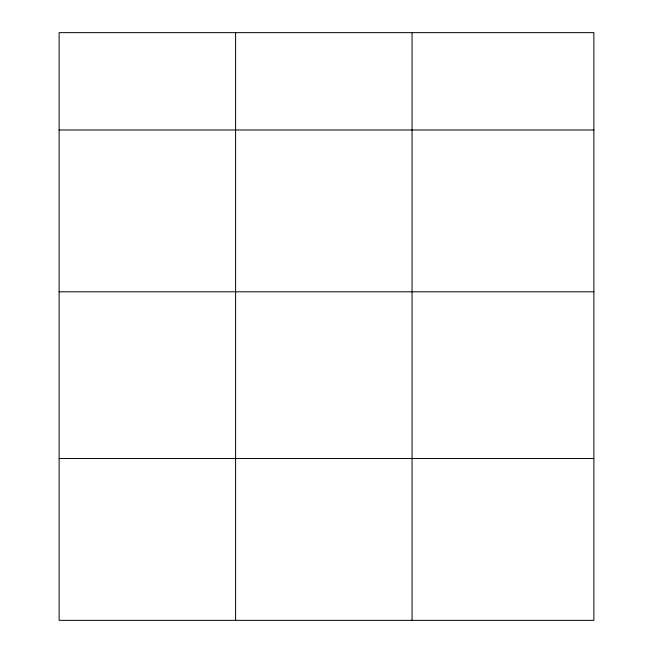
<?xml version="1.0" encoding="UTF-8"?>
<svg xmlns="http://www.w3.org/2000/svg" width="653" height="653" viewBox="0 0 653 653"><rect width="100%" height="100%" fill="white"/><g stroke="black" fill="none" stroke-linecap="round" stroke-linejoin="round"><path stroke-width="0.98" d="M593.879 291.801L593.879 32.65L59.121 32.65L59.121 620.35L593.879 620.35L593.879 291.801L59.121 291.801M59.121 129.98L593.879 129.98M59.121 458.528L593.879 458.528M412.059 32.65L412.059 620.35M235.594 32.65L235.594 620.35"/></g></svg>
